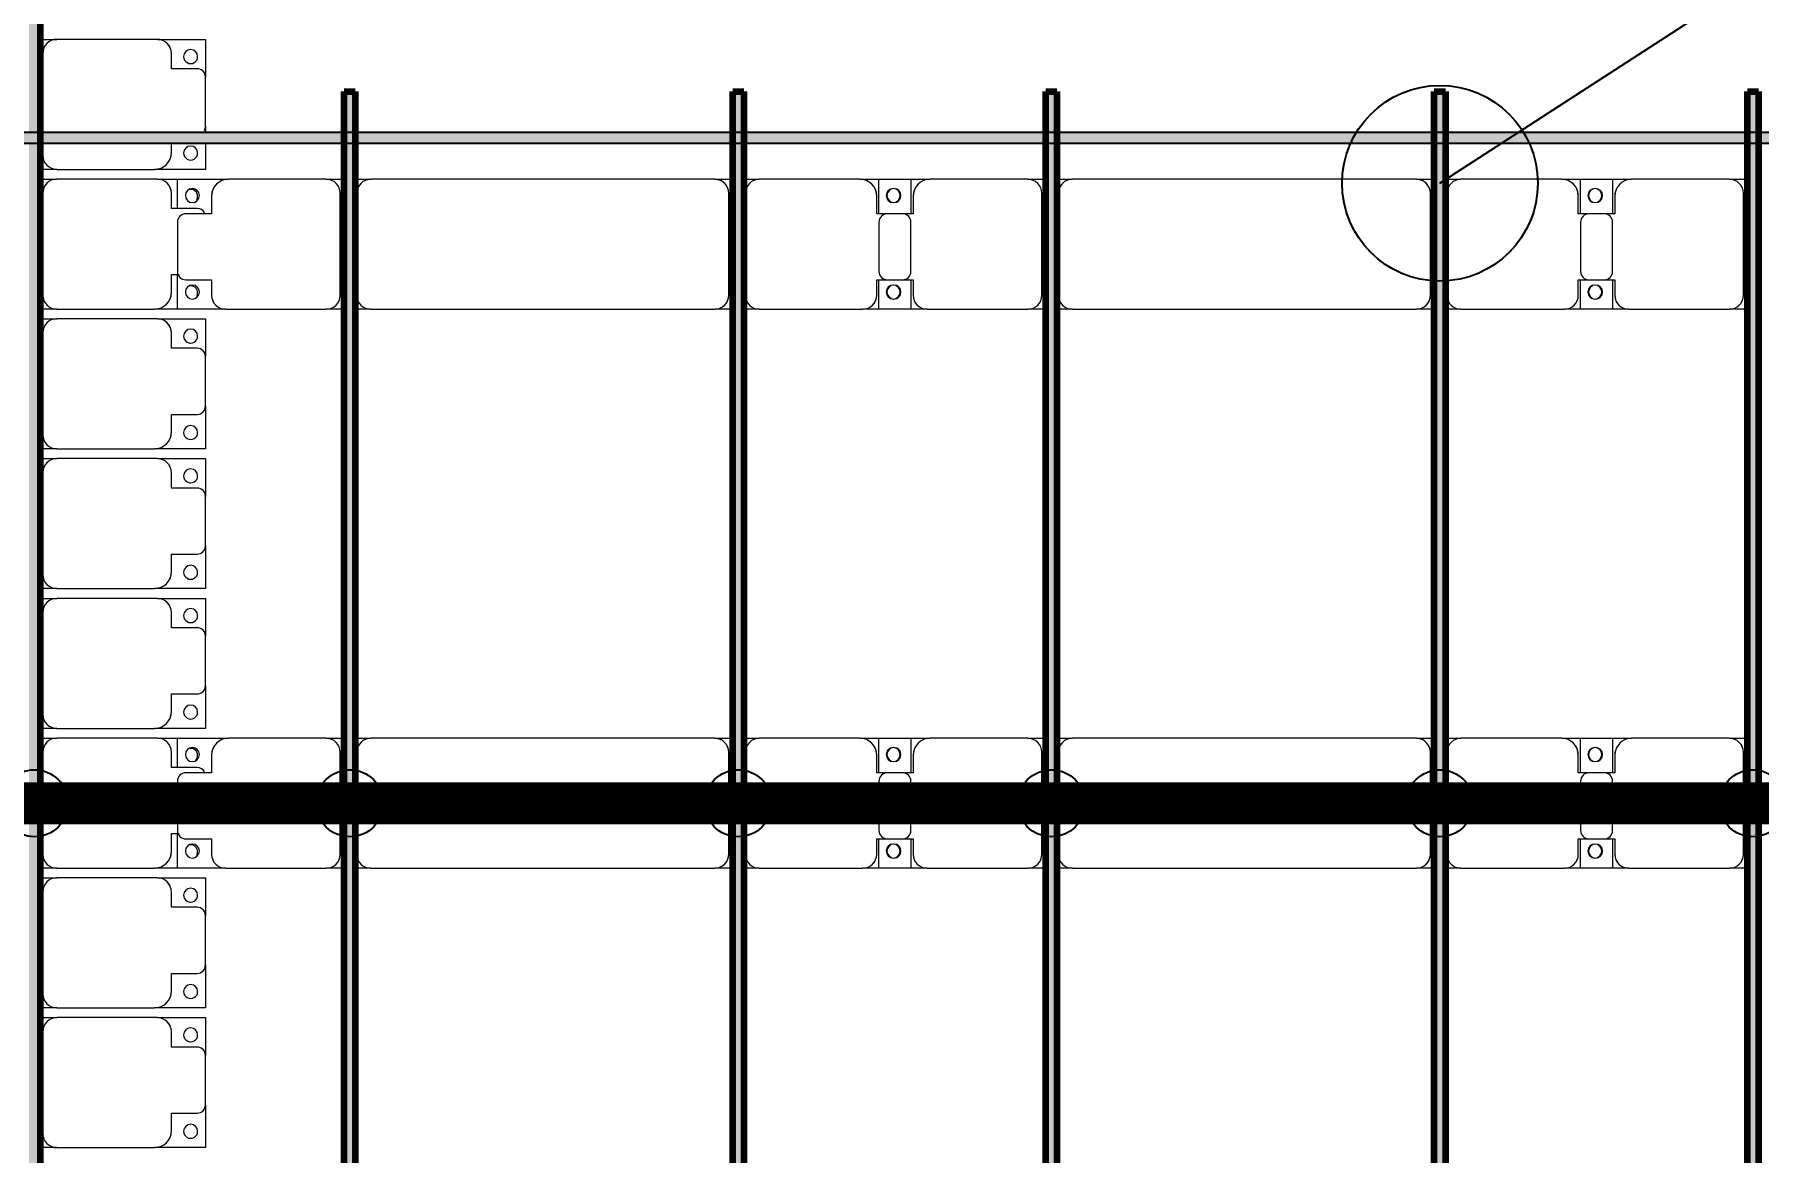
# Model space of a CAD drawing. Header units: millimetres. Extents: x 312848 to 517332, y -142134 to -35114.
# Drawn here: x 399325 to 405492, y -116578 to -112578 of the extents above; entities that cross this region are included whole.
import ezdxf

# ---------------------------------------------------------------- set-up
doc = ezdxf.new("R2010")
doc.units = ezdxf.units.MM
for name, color, linetype, lineweight in [('A-ANNO-DIMS', 211, 'Continuous', 9), ('A-ANNO-DIMS-500', 211, 'Continuous', 9), ('A-GENM', 13, 'Continuous', 9), ('S-BEAM', 12, 'Continuous', 9)]:
    doc.layers.add(name, color=color, linetype=linetype, lineweight=lineweight)
for name, color, linetype in [('GC-BICH NEO', 6, 'Continuous'), ('GC-DAY NEO', 5, 'Continuous'), ('GC-HOP 40x60 GIA CUONG', 1, 'Continuous')]:
    doc.layers.add(name, color=color, linetype=linetype)
doc.styles.add('Trebuchet MS', font='trebuc.ttf', dxfattribs={"width": 0.8, "height": 1500})
doc.dimstyles.new('Arc_Length_-_3mm_Trebuchet_MS_3', dxfattribs={"dimscale": 304.8, "dimtxt": 1546.42636, "dimasz": 1.64042, "dimexe": 2.46063, "dimexo": 2.46063, "dimgap": 0.492126, "dimtad": 1, "dimdec": 0, "dimrnd": 10, "dimzin": 0, "dimdsep": 46, "dimtxsty": 'Trebuchet MS', "dimblk1": 'OBLIQUE', "dimblk2": 'OBLIQUE', "dimsah": 1, "dimcen": 0.09, "dimdle": 1.64042, "dimazin": 0, "dimtfac": 1, "dimtdec": 4, "dimtix": 1, "dimtmove": 0, "dimatfit": 3, "dimfxl": 1, "dimtvp": 1, "dimtfill": 1, "dimtolj": 1, "dimtzin": 0, "dimarcsym": 2})

# ---------------------------------------------------------------- blocks, each defined once
blk = doc.blocks.new('Dai phao do pin - DẢI PHAO ĐỠ PIN-V16-KHUNG KẾT CẤU BÈ PIN 3')
at = {"layer": 'A-GENM', "color": 7}
for p, q in [((-1312.2, 241.6), (-1129.7, 241.6)), ((-1312.2, 136.9), (-1312.2, 241.6)), ((-779.7, 241.6), (-1129.7, 241.6)), ((-779.7, 241.6), (-715.6, 241.6)), ((-729.7, -173.4), (-729.7, 191.6)), ((-675.6, 241.6), (-620.3, 241.6)), ((-670.3, 191.6), (-670.3, -173.4)), ((610.3, 241.6), (-620.3, 241.6)), ((610.3, 241.6), (674.4, 241.6)), ((660.3, -173.4), (660.3, 191.6)), ((714.4, 241.6), (769.7, 241.6)), ((719.7, 191.6), (719.7, -173.4)), ((1129.7, 241.6), (769.7, 241.6)), ((1129.7, 241.6), (1312.2, 241.6)), ((1197.8, 241.6), (1380.3, 241.6)), ((1197.8, 118.2), (1197.8, 241.6)), ((1312.2, 241.6), (1312.2, 118.2)), ((1730.3, 241.6), (1380.3, 241.6)), ((1730.3, 241.6), (1794.4, 241.6)), ((1780.3, -173.4), (1780.3, 191.6)), ((1834.4, 241.6), (1889.7, 241.6)), ((1839.7, 191.6), (1839.7, -173.4)), ((3120.3, 241.6), (1889.7, 241.6)), ((3120.3, 241.6), (3184.4, 241.6)), ((3170.3, -173.4), (3170.3, 191.6)), ((3224.4, 241.6), (3279.7, 241.6)), ((3229.7, 191.6), (3229.7, -173.4)), ((3639.7, 241.6), (3279.7, 241.6)), ((3639.7, 241.6), (3822.2, 241.6)), ((3707.8, 241.6), (3890.3, 241.6)), ((3707.8, 118.2), (3707.8, 241.6)), ((3822.2, 241.6), (3822.2, 118.2)), ((4240.3, 241.6), (3890.3, 241.6)), ((4240.3, 241.6), (4304.4, 241.6)), ((4290.3, -173.4), (4290.3, 191.6)), ((-1189.7, 181.6), (-1189.7, 118.2)), ((1189.7, 118.2), (1189.7, 181.6)), ((1320.3, 181.6), (1320.3, 118.2)), ((3699.7, 118.2), (3699.7, 181.6)), ((3830.3, 181.6), (3830.3, 118.2)), ((-1312.2, 88.2), (-1312.2, -88.2)), ((-1189.7, 118.2), (-1282.2, 118.2)), ((1282.2, 118.2), (1189.7, 118.2)), ((1197.8, 88.2), (1197.8, -88.2)), ((1320.3, 118.2), (1227.8, 118.2)), ((1312.2, -88.2), (1312.2, 88.2)), ((3792.2, 118.2), (3699.7, 118.2)), ((3707.8, 88.2), (3707.8, -88.2)), ((3830.3, 118.2), (3737.8, 118.2)), ((3822.2, -88.2), (3822.2, 88.2)), ((-1312.2, -223.4), (-1312.2, -99.5)), ((-1282.2, -118.2), (-1189.7, -118.2)), ((-1189.7, -118.2), (-1189.7, -173.4)), ((1189.7, -173.4), (1189.7, -118.2)), ((1189.7, -118.2), (1282.2, -118.2)), ((1197.8, -223.4), (1197.8, -118.2)), ((1227.8, -118.2), (1320.3, -118.2)), ((1312.2, -118.2), (1312.2, -223.4)), ((1320.3, -118.2), (1320.3, -173.4)), ((3699.7, -173.4), (3699.7, -118.2)), ((3699.7, -118.2), (3792.2, -118.2)), ((3707.8, -223.4), (3707.8, -118.2)), ((3737.8, -118.2), (3830.3, -118.2)), ((3822.2, -118.2), (3822.2, -223.4)), ((3830.3, -118.2), (3830.3, -173.4)), ((-1139.7, -223.4), (-1312.2, -223.4)), ((-1139.7, -223.4), (-779.7, -223.4)), ((-715.6, -223.4), (-779.7, -223.4)), ((-620.3, -223.4), (-675.6, -223.4)), ((-620.3, -223.4), (610.3, -223.4)), ((674.4, -223.4), (610.3, -223.4)), ((769.7, -223.4), (714.4, -223.4)), ((769.7, -223.4), (1139.7, -223.4)), ((1312.2, -223.4), (1139.7, -223.4)), ((1370.3, -223.4), (1197.8, -223.4)), ((1370.3, -223.4), (1730.3, -223.4)), ((1794.4, -223.4), (1730.3, -223.4)), ((1889.7, -223.4), (1834.4, -223.4)), ((1889.7, -223.4), (3120.3, -223.4)), ((3184.4, -223.4), (3120.3, -223.4)), ((3279.7, -223.4), (3224.4, -223.4)), ((3279.7, -223.4), (3649.7, -223.4)), ((3822.2, -223.4), (3649.7, -223.4)), ((3880.3, -223.4), (3707.8, -223.4)), ((3880.3, -223.4), (4240.3, -223.4)), ((4304.4, -223.4), (4240.3, -223.4))]:
    blk.add_line(p, q, dxfattribs=at)
for centre, radius, start, end in [((-1258.6, 183.2), 25, 0, 180), ((-1129.7, 181.6), 60, 90, 180), ((-1129.7, 181.6), 60, 150, 180), ((-779.7, 191.6), 50, 360, 90), ((-779.7, 191.6), 50, 360, 45), ((-620.3, 191.6), 50, 90, 180), ((-620.3, 191.6), 50, 105, 180), ((610.3, 191.6), 50, 360, 90), ((610.3, 191.6), 50, 15, 90), ((769.7, 191.6), 50, 90, 180), ((769.7, 191.6), 50, 135, 180), ((1129.7, 181.6), 60, 360, 90), ((1129.7, 181.6), 60, 360, 30), ((1248.6, 183.2), 25, 360, 180), ((1251.4, 183.2), 25, 0, 180), ((1380.3, 181.6), 60, 90, 180), ((1380.3, 181.6), 60, 150, 180), ((1730.3, 191.6), 50, 360, 90), ((1730.3, 191.6), 50, 360, 45), ((1889.7, 191.6), 50, 90, 180), ((1889.7, 191.6), 50, 105, 180), ((3120.3, 191.6), 50, 360, 90), ((3120.3, 191.6), 50, 15, 90), ((3279.7, 191.6), 50, 90, 180), ((3279.7, 191.6), 50, 135, 180), ((3639.7, 181.6), 60, 360, 90), ((3639.7, 181.6), 60, 360, 30), ((3758.6, 183.2), 25, 360, 180), ((3761.4, 183.2), 25, 0, 180), ((3890.3, 181.6), 60, 90, 180), ((3890.3, 181.6), 60, 150, 180), ((4240.3, 191.6), 50, 360, 90), ((4240.3, 191.6), 50, 360, 45), ((-1258.6, 183.2), 25, 180, 360), ((1248.6, 183.2), 25, 180, 0), ((1251.4, 183.2), 25, 180, 0), ((3758.6, 183.2), 25, 180, 0), ((3761.4, 183.2), 25, 180, 0), ((-1282.2, 88.2), 30, 90, 180), ((1227.8, 88.2), 30, 90, 180), ((1282.2, 88.2), 30, 360, 90), ((3737.8, 88.2), 30, 90, 180), ((3792.2, 88.2), 30, 360, 90), ((-1282.2, -88.2), 30, 180, 270), ((-1282.2, -88.2), 30, 210, 240), ((1227.8, -88.2), 30, 180, 270), ((1282.2, -88.2), 30, 270, 360), ((3737.8, -88.2), 30, 180, 270), ((3792.2, -88.2), 30, 270, 360), ((-1258.6, -161.8), 25, 0, 180), ((-1258.6, -161.8), 25, 180, 0), ((-1139.7, -173.4), 50, 180, 270), ((-1139.7, -173.4), 50, 180, 225), ((-779.7, -173.4), 50, 270, 360), ((-779.7, -173.4), 50, 315, 360), ((-620.3, -173.4), 50, 180, 270), ((-620.3, -173.4), 50, 180, 270), ((610.3, -173.4), 50, 270, 360), ((610.3, -173.4), 50, 285, 360), ((769.7, -173.4), 50, 180, 270), ((769.7, -173.4), 50, 180, 225), ((1139.7, -173.4), 50, 270, 360), ((1139.7, -173.4), 50, 315, 360), ((1248.6, -161.8), 25, 360, 180), ((1248.6, -161.8), 25, 180, 360), ((1251.4, -161.8), 25, 0, 180), ((1251.4, -161.8), 25, 180, 0), ((1370.3, -173.4), 50, 180, 270), ((1370.3, -173.4), 50, 180, 225), ((1730.3, -173.4), 50, 270, 360), ((1730.3, -173.4), 50, 315, 360), ((1889.7, -173.4), 50, 180, 270), ((1889.7, -173.4), 50, 180, 270), ((3120.3, -173.4), 50, 270, 360), ((3120.3, -173.4), 50, 285, 360), ((3279.7, -173.4), 50, 180, 270), ((3279.7, -173.4), 50, 180, 225), ((3649.7, -173.4), 50, 270, 360), ((3649.7, -173.4), 50, 315, 360), ((3758.6, -161.8), 25, 0, 180), ((3758.6, -161.8), 25, 180, 0), ((3761.4, -161.8), 25, 360, 180), ((3761.4, -161.8), 25, 180, 0), ((3880.3, -173.4), 50, 180, 270), ((3880.3, -173.4), 50, 180, 217.94915), ((4240.3, -173.4), 50, 270, 360), ((4240.3, -173.4), 50, 315, 360)]:
    blk.add_arc(centre, radius, start, end, dxfattribs=at)
blk = doc.blocks.new('Dai phao do pin - DẢI PHAO ĐỠ PIN-67305-KHUNG KẾT CẤU BÈ PIN 3')
at = {"layer": 'A-GENM', "color": 7}
for p, q in [((-1312.2, 241.6), (-1129.7, 241.6)), ((-1312.2, 136.9), (-1312.2, 241.6)), ((-779.7, 241.6), (-1129.7, 241.6)), ((-779.7, 241.6), (-715.6, 241.6)), ((-729.7, -173.4), (-729.7, 191.6)), ((-675.6, 241.6), (-620.3, 241.6)), ((-670.3, 191.6), (-670.3, -173.4)), ((610.3, 241.6), (-620.3, 241.6)), ((610.3, 241.6), (674.4, 241.6)), ((660.3, -173.4), (660.3, 191.6)), ((714.4, 241.6), (769.7, 241.6)), ((719.7, 191.6), (719.7, -173.4)), ((1129.7, 241.6), (769.7, 241.6)), ((1129.7, 241.6), (1312.2, 241.6)), ((1197.8, 241.6), (1380.3, 241.6)), ((1197.8, 118.2), (1197.8, 241.6)), ((1312.2, 241.6), (1312.2, 118.2)), ((1730.3, 241.6), (1380.3, 241.6)), ((1730.3, 241.6), (1794.4, 241.6)), ((1780.3, -173.4), (1780.3, 191.6)), ((1834.4, 241.6), (1889.7, 241.6)), ((1839.7, 191.6), (1839.7, -173.4)), ((3120.3, 241.6), (1889.7, 241.6)), ((3120.3, 241.6), (3184.4, 241.6)), ((3170.3, -173.4), (3170.3, 191.6)), ((3224.4, 241.6), (3279.7, 241.6)), ((3229.7, 191.6), (3229.7, -173.4)), ((3639.7, 241.6), (3279.7, 241.6)), ((3639.7, 241.6), (3822.2, 241.6)), ((3707.8, 241.6), (3890.3, 241.6)), ((3707.8, 118.2), (3707.8, 241.6)), ((3822.2, 241.6), (3822.2, 118.2)), ((4240.3, 241.6), (3890.3, 241.6)), ((4240.3, 241.6), (4304.4, 241.6)), ((4290.3, -173.4), (4290.3, 191.6)), ((-1189.7, 181.6), (-1189.7, 118.2)), ((1189.7, 118.2), (1189.7, 181.6)), ((1320.3, 181.6), (1320.3, 118.2)), ((3699.7, 118.2), (3699.7, 181.6)), ((3830.3, 181.6), (3830.3, 118.2)), ((-1312.2, 88.2), (-1312.2, -88.2)), ((-1189.7, 118.2), (-1282.2, 118.2)), ((1282.2, 118.2), (1189.7, 118.2)), ((1197.8, 88.2), (1197.8, -88.2)), ((1320.3, 118.2), (1227.8, 118.2)), ((1312.2, -88.2), (1312.2, 88.2)), ((3792.2, 118.2), (3699.7, 118.2)), ((3707.8, 88.2), (3707.8, -88.2)), ((3830.3, 118.2), (3737.8, 118.2)), ((3822.2, -88.2), (3822.2, 88.2)), ((-1312.2, -223.4), (-1312.2, -99.5)), ((-1282.2, -118.2), (-1189.7, -118.2)), ((-1189.7, -118.2), (-1189.7, -173.4)), ((1189.7, -173.4), (1189.7, -118.2)), ((1189.7, -118.2), (1282.2, -118.2)), ((1197.8, -223.4), (1197.8, -118.2)), ((1227.8, -118.2), (1320.3, -118.2)), ((1312.2, -118.2), (1312.2, -223.4)), ((1320.3, -118.2), (1320.3, -173.4)), ((3699.7, -173.4), (3699.7, -118.2)), ((3699.7, -118.2), (3792.2, -118.2)), ((3707.8, -223.4), (3707.8, -118.2)), ((3737.8, -118.2), (3830.3, -118.2)), ((3822.2, -118.2), (3822.2, -223.4)), ((3830.3, -118.2), (3830.3, -173.4)), ((-1139.7, -223.4), (-1312.2, -223.4)), ((-1139.7, -223.4), (-779.7, -223.4)), ((-715.6, -223.4), (-779.7, -223.4)), ((-620.3, -223.4), (-675.6, -223.4)), ((-620.3, -223.4), (610.3, -223.4)), ((674.4, -223.4), (610.3, -223.4)), ((769.7, -223.4), (714.4, -223.4)), ((769.7, -223.4), (1139.7, -223.4)), ((1312.2, -223.4), (1139.7, -223.4)), ((1370.3, -223.4), (1197.8, -223.4)), ((1370.3, -223.4), (1730.3, -223.4)), ((1794.4, -223.4), (1730.3, -223.4)), ((1889.7, -223.4), (1834.4, -223.4)), ((1889.7, -223.4), (3120.3, -223.4)), ((3184.4, -223.4), (3120.3, -223.4)), ((3279.7, -223.4), (3224.4, -223.4)), ((3279.7, -223.4), (3649.7, -223.4)), ((3822.2, -223.4), (3649.7, -223.4)), ((3880.3, -223.4), (3707.8, -223.4)), ((3880.3, -223.4), (4240.3, -223.4)), ((4304.4, -223.4), (4240.3, -223.4))]:
    blk.add_line(p, q, dxfattribs=at)
for centre, radius, start, end in [((-1258.6, 183.2), 25, 0, 180), ((-1129.7, 181.6), 60, 90, 180), ((-1129.7, 181.6), 60, 150, 180), ((-779.7, 191.6), 50, 360, 90), ((-779.7, 191.6), 50, 360, 45), ((-620.3, 191.6), 50, 90, 180), ((-620.3, 191.6), 50, 105, 180), ((610.3, 191.6), 50, 360, 90), ((610.3, 191.6), 50, 15, 90), ((769.7, 191.6), 50, 90, 180), ((769.7, 191.6), 50, 135, 180), ((1129.7, 181.6), 60, 360, 90), ((1129.7, 181.6), 60, 360, 30), ((1248.6, 183.2), 25, 360, 180), ((1251.4, 183.2), 25, 0, 180), ((1380.3, 181.6), 60, 90, 180), ((1380.3, 181.6), 60, 150, 180), ((1730.3, 191.6), 50, 360, 90), ((1730.3, 191.6), 50, 360, 45), ((1889.7, 191.6), 50, 90, 180), ((1889.7, 191.6), 50, 105, 180), ((3120.3, 191.6), 50, 360, 90), ((3120.3, 191.6), 50, 15, 90), ((3279.7, 191.6), 50, 90, 180), ((3279.7, 191.6), 50, 135, 180), ((3639.7, 181.6), 60, 360, 90), ((3639.7, 181.6), 60, 360, 30), ((3758.6, 183.2), 25, 360, 180), ((3761.4, 183.2), 25, 0, 180), ((3890.3, 181.6), 60, 90, 180), ((3890.3, 181.6), 60, 150, 180), ((4240.3, 191.6), 50, 360, 90), ((4240.3, 191.6), 50, 360, 45), ((-1258.6, 183.2), 25, 180, 360), ((1248.6, 183.2), 25, 180, 0), ((1251.4, 183.2), 25, 180, 0), ((3758.6, 183.2), 25, 180, 0), ((3761.4, 183.2), 25, 180, 0), ((-1282.2, 88.2), 30, 90, 180), ((1227.8, 88.2), 30, 90, 180), ((1282.2, 88.2), 30, 360, 90), ((3737.8, 88.2), 30, 90, 180), ((3792.2, 88.2), 30, 360, 90), ((-1282.2, -88.2), 30, 180, 270), ((-1282.2, -88.2), 30, 210, 240), ((1227.8, -88.2), 30, 180, 270), ((1282.2, -88.2), 30, 270, 360), ((3737.8, -88.2), 30, 180, 270), ((3792.2, -88.2), 30, 270, 360), ((-1258.6, -161.8), 25, 0, 180), ((-1258.6, -161.8), 25, 180, 0), ((-1139.7, -173.4), 50, 180, 270), ((-1139.7, -173.4), 50, 180, 225), ((-779.7, -173.4), 50, 270, 360), ((-779.7, -173.4), 50, 315, 360), ((-620.3, -173.4), 50, 180, 270), ((-620.3, -173.4), 50, 180, 270), ((610.3, -173.4), 50, 270, 360), ((610.3, -173.4), 50, 285, 360), ((769.7, -173.4), 50, 180, 270), ((769.7, -173.4), 50, 180, 225), ((1139.7, -173.4), 50, 270, 360), ((1139.7, -173.4), 50, 315, 360), ((1248.6, -161.8), 25, 360, 180), ((1248.6, -161.8), 25, 180, 360), ((1251.4, -161.8), 25, 0, 180), ((1251.4, -161.8), 25, 180, 0), ((1370.3, -173.4), 50, 180, 270), ((1370.3, -173.4), 50, 180, 225), ((1730.3, -173.4), 50, 270, 360), ((1730.3, -173.4), 50, 315, 360), ((1889.7, -173.4), 50, 180, 270), ((1889.7, -173.4), 50, 180, 270), ((3120.3, -173.4), 50, 270, 360), ((3120.3, -173.4), 50, 285, 360), ((3279.7, -173.4), 50, 180, 270), ((3279.7, -173.4), 50, 180, 225), ((3649.7, -173.4), 50, 270, 360), ((3649.7, -173.4), 50, 315, 360), ((3758.6, -161.8), 25, 0, 180), ((3758.6, -161.8), 25, 180, 0), ((3761.4, -161.8), 25, 360, 180), ((3761.4, -161.8), 25, 180, 0), ((3880.3, -173.4), 50, 180, 270), ((3880.3, -173.4), 50, 180, 217.94915), ((4240.3, -173.4), 50, 270, 360), ((4240.3, -173.4), 50, 315, 360)]:
    blk.add_arc(centre, radius, start, end, dxfattribs=at)
blk = doc.blocks.new('Dầm C52 - Dầm C52-66217-KHUNG KẾT CẤU BÈ PIN 3')
at = {"layer": 'S-BEAM', "lineweight": 140}
blk.add_hatch(color=1, dxfattribs=at).paths.add_polyline_path([(-10599.4, -20), (10599.4, -20), (10599.4, 20), (-10599.4, 20)])
at = {"layer": 'S-BEAM', "color": 1, "lineweight": 140}
for p, q in [((-10599.4, 20), (10599.4, 20)), ((10599.4, 20), (10599.4, -20)), ((10599.4, -20), (-10599.4, -20))]:
    blk.add_line(p, q, dxfattribs=at)
blk = doc.blocks.new('Dầm C52 - Dầm C52-V17-KHUNG KẾT CẤU BÈ PIN 3')
at = {"layer": 'S-BEAM', "lineweight": 140}
blk.add_hatch(color=1, dxfattribs=at).paths.add_polyline_path([(-10599.4, -20), (10599.4, -20), (10599.4, 20), (-10599.4, 20)])
at = {"layer": 'S-BEAM', "color": 1, "lineweight": 140}
for p, q in [((-10599.4, 20), (10599.4, 20)), ((10599.4, 20), (10599.4, -20)), ((10599.4, -20), (-10599.4, -20))]:
    blk.add_line(p, q, dxfattribs=at)
blk = doc.blocks.new('Dầm C52 - Hộp 40x60-65303-KHUNG KẾT CẤU BÈ PIN 3')
at = {"layer": 'S-BEAM', "lineweight": 25}
blk.add_hatch(color=4, dxfattribs=at).paths.add_polyline_path([(55410.9, -20), (55410.9, 20), (-55410.9, 20), (-55410.9, -20), (55371.2, -20)])
at = {"layer": 'S-BEAM', "color": 4, "lineweight": 25}
for p, q in [((-55410.9, 20), (55410.9, 20)), ((55410.9, -20), (-55410.9, -20))]:
    blk.add_line(p, q, dxfattribs=at)
blk = doc.blocks.new('Dải phao đi lại kèm đỡ invester - DẢI PHAO ĐI LẠI-V20-KHUNG KẾT CẤU BÈ PIN 3')
at = {"layer": 'A-GENM', "color": 7}
for p, q in [((16758.4, -779.7), (16758.4, -720)), ((17173.4, -729.7), (16808.4, -729.7)), ((17223.4, -720), (17223.4, -779.7)), ((17258.4, -779.7), (17258.4, -720)), ((17673.4, -729.7), (17308.4, -729.7)), ((17723.4, -720), (17723.4, -779.7)), ((17758.4, -779.7), (17758.4, -720)), ((18173.4, -729.7), (17808.4, -729.7)), ((18223.4, -720), (18223.4, -779.7)), ((18258.4, -779.7), (18258.4, -720)), ((18673.4, -729.7), (18308.4, -729.7)), ((18723.4, -720), (18723.4, -779.7)), ((18758.4, -779.7), (18758.4, -720)), ((19173.4, -729.7), (18808.4, -729.7)), ((19223.4, -720), (19223.4, -779.7)), ((19258.4, -779.7), (19258.4, -720)), ((19673.4, -729.7), (19308.4, -729.7)), ((19723.4, -720), (19723.4, -779.7)), ((19758.4, -779.7), (19758.4, -720)), ((20173.4, -729.7), (19808.4, -729.7)), ((20223.4, -720), (20223.4, -779.7)), ((20258.4, -779.7), (20258.4, -720)), ((20351.2, -729.7), (20308.4, -729.7)), ((20673.4, -729.7), (20391.2, -729.7)), ((20723.4, -720), (20723.4, -779.7)), ((16758.4, -779.7), (16758.4, -1129.7)), ((17223.4, -1139.7), (17223.4, -779.7)), ((17258.4, -779.7), (17258.4, -1129.7)), ((17723.4, -1139.7), (17723.4, -779.7)), ((17758.4, -779.7), (17758.4, -1129.7)), ((18223.4, -1139.7), (18223.4, -779.7)), ((18258.4, -779.7), (18258.4, -1129.7)), ((18723.4, -1139.7), (18723.4, -779.7)), ((18758.4, -779.7), (18758.4, -1129.7)), ((19223.4, -1139.7), (19223.4, -779.7)), ((19258.4, -779.7), (19258.4, -1129.7)), ((19723.4, -1139.7), (19723.4, -779.7)), ((19758.4, -779.7), (19758.4, -1129.7)), ((20223.4, -1139.7), (20223.4, -779.7)), ((20258.4, -779.7), (20258.4, -1129.7)), ((20723.4, -1139.7), (20723.4, -779.7)), ((16758.4, -1312.2), (16758.4, -1129.7)), ((17223.4, -1139.7), (17223.4, -1312.2)), ((17258.4, -1312.2), (17258.4, -1129.7)), ((17723.4, -1139.7), (17723.4, -1312.2)), ((17758.4, -1212.1), (17758.4, -1129.7)), ((18223.4, -1139.7), (18223.4, -1312.2)), ((18258.4, -1312.2), (18258.4, -1129.7)), ((18723.4, -1139.7), (18723.4, -1312.2)), ((18758.4, -1312.2), (18758.4, -1129.7)), ((19223.4, -1139.7), (19223.4, -1312.2)), ((19258.4, -1312.2), (19258.4, -1129.7)), ((19723.4, -1139.7), (19723.4, -1312.2)), ((19758.4, -1212.1), (19758.4, -1129.7)), ((20223.4, -1139.7), (20223.4, -1312.2)), ((20258.4, -1312.2), (20258.4, -1129.7)), ((20723.4, -1139.7), (20723.4, -1312.2)), ((16818.4, -1189.7), (16881.8, -1189.7)), ((16881.8, -1189.7), (16881.8, -1282.2)), ((17118.2, -1282.2), (17118.2, -1189.7)), ((17118.2, -1189.7), (17173.4, -1189.7)), ((17318.4, -1189.7), (17381.8, -1189.7)), ((17381.8, -1189.7), (17381.8, -1282.2)), ((17618.2, -1282.2), (17618.2, -1189.7)), ((17618.2, -1189.7), (17673.4, -1189.7)), ((17818.4, -1189.7), (17881.8, -1189.7)), ((17881.8, -1189.7), (17881.8, -1217.7)), ((18118.2, -1282.2), (18118.2, -1189.7)), ((18118.2, -1189.7), (18173.4, -1189.7)), ((18318.4, -1189.7), (18381.8, -1189.7)), ((18381.8, -1189.7), (18381.8, -1282.2)), ((18618.2, -1282.2), (18618.2, -1189.7)), ((18618.2, -1189.7), (18673.4, -1189.7)), ((18818.4, -1189.7), (18881.8, -1189.7)), ((18881.8, -1189.7), (18881.8, -1282.2)), ((19118.2, -1282.2), (19118.2, -1189.7)), ((19118.2, -1189.7), (19173.4, -1189.7)), ((19318.4, -1189.7), (19381.8, -1189.7)), ((19381.8, -1189.7), (19381.8, -1282.2)), ((19618.2, -1282.2), (19618.2, -1189.7)), ((19618.2, -1189.7), (19673.4, -1189.7)), ((19818.4, -1189.7), (19881.8, -1189.7)), ((19881.8, -1189.7), (19881.8, -1217.7)), ((20118.2, -1282.2), (20118.2, -1189.7)), ((20118.2, -1189.7), (20173.4, -1189.7)), ((20318.4, -1189.7), (20351.2, -1189.7)), ((20618.2, -1282.2), (20618.2, -1189.7)), ((20618.2, -1189.7), (20673.4, -1189.7)), ((16911.8, -1312.2), (16758.4, -1312.2)), ((16911.8, -1312.2), (17088.2, -1312.2)), ((17223.4, -1312.2), (17088.2, -1312.2)), ((17411.8, -1312.2), (17258.4, -1312.2)), ((17411.8, -1312.2), (17588.2, -1312.2)), ((17723.4, -1312.2), (17588.2, -1312.2)), ((18411.8, -1312.2), (18258.4, -1312.2)), ((18411.8, -1312.2), (18588.2, -1312.2)), ((18723.4, -1312.2), (18588.2, -1312.2)), ((18911.8, -1312.2), (18758.4, -1312.2)), ((18911.8, -1312.2), (19088.2, -1312.2)), ((19223.4, -1312.2), (19088.2, -1312.2)), ((19411.8, -1312.2), (19258.4, -1312.2)), ((19411.8, -1312.2), (19588.2, -1312.2)), ((19723.4, -1312.2), (19588.2, -1312.2)), ((20351.2, -1312.2), (20258.4, -1312.2)), ((20411.8, -1312.2), (20391.2, -1312.2)), ((20411.8, -1312.2), (20588.2, -1312.2)), ((20723.4, -1312.2), (20588.2, -1312.2))]:
    blk.add_line(p, q, dxfattribs=at)
for centre, radius, start, end in [((16808.4, -779.7), 50, 90, 180), ((16808.4, -779.7), 50, 90, 135), ((17173.4, -779.7), 50, 360, 90), ((17173.4, -779.7), 50, 45, 90), ((17308.4, -779.7), 50, 90, 180), ((17308.4, -779.7), 50, 90, 135), ((17673.4, -779.7), 50, 360, 90), ((17673.4, -779.7), 50, 45, 90), ((17808.4, -779.7), 50, 90, 180), ((17808.4, -779.7), 50, 90, 135), ((18173.4, -779.7), 50, 360, 90), ((18173.4, -779.7), 50, 45, 90), ((18308.4, -779.7), 50, 90, 180), ((18308.4, -779.7), 50, 90, 135), ((18673.4, -779.7), 50, 360, 90), ((18673.4, -779.7), 50, 45, 90), ((18808.4, -779.7), 50, 90, 180), ((18808.4, -779.7), 50, 90, 135), ((19173.4, -779.7), 50, 0, 90), ((19173.4, -779.7), 50, 45, 90), ((19308.4, -779.7), 50, 90, 180), ((19308.4, -779.7), 50, 90, 135), ((19673.4, -779.7), 50, 360, 90), ((19673.4, -779.7), 50, 45, 85.08887), ((19808.4, -779.7), 50, 90, 180), ((19808.4, -779.7), 50, 90, 135), ((20173.4, -779.7), 50, 360, 90), ((20173.4, -779.7), 50, 45, 90), ((20308.4, -779.7), 50, 90, 180), ((20308.4, -779.7), 50, 90, 135), ((20673.4, -779.7), 50, 360, 90), ((20673.4, -779.7), 50, 45, 90), ((16818.4, -1129.7), 60, 180, 270), ((17173.4, -1139.7), 50, 270, 360), ((17318.4, -1129.7), 60, 180, 270), ((17673.4, -1139.7), 50, 270, 360), ((17818.4, -1129.7), 60, 180, 270), ((18173.4, -1139.7), 50, 270, 360), ((18318.4, -1129.7), 60, 180, 270), ((18673.4, -1139.7), 50, 270, 360), ((18818.4, -1129.7), 60, 180, 270), ((19173.4, -1139.7), 50, 270, 0), ((19318.4, -1129.7), 60, 180, 270), ((19673.4, -1139.7), 50, 270, 360), ((19818.4, -1129.7), 60, 180, 270), ((20173.4, -1139.7), 50, 270, 360), ((20318.4, -1129.7), 60, 180, 270), ((20673.4, -1139.7), 50, 270, 360), ((16818.4, -1129.7), 60, 240, 270), ((17173.4, -1139.7), 50, 270, 315), ((17318.4, -1129.7), 60, 240, 270), ((17673.4, -1139.7), 50, 270, 315), ((17818.4, -1129.7), 60, 240, 270), ((18173.4, -1139.7), 50, 270, 315), ((18318.4, -1129.7), 60, 240, 270), ((18673.4, -1139.7), 50, 270, 315), ((18818.4, -1129.7), 60, 240, 270), ((19173.4, -1139.7), 50, 270, 315), ((19318.4, -1129.7), 60, 240, 270), ((19673.4, -1139.7), 50, 274.91113, 315), ((19818.4, -1129.7), 60, 240, 270), ((20173.4, -1139.7), 50, 270, 315), ((20318.4, -1129.7), 60, 240, 270), ((20673.4, -1139.7), 50, 270, 315), ((16816.8, -1258.6), 25, 90, 270), ((16816.8, -1258.6), 25, 270, 90), ((16911.8, -1282.2), 30, 180, 270), ((17088.2, -1282.2), 30, 270, 360), ((17161.8, -1258.6), 25, 90, 270), ((17161.8, -1258.6), 25, 165, 180), ((17161.8, -1258.6), 25, 270, 90), ((17316.8, -1258.6), 25, 90, 270), ((17316.8, -1258.6), 25, 270, 90), ((17411.8, -1282.2), 30, 180, 270), ((17588.2, -1282.2), 30, 270, 360), ((17661.8, -1258.6), 25, 90, 270), ((17661.8, -1258.6), 25, 165, 180), ((17661.8, -1258.6), 25, 270, 90), ((17816.8, -1258.6), 25, 240, 270), ((17816.8, -1258.6), 25, 270, 15), ((18088.2, -1282.2), 30, 300, 360), ((18161.8, -1258.6), 25, 225, 270), ((18161.8, -1258.6), 25, 270, 15), ((18316.8, -1258.6), 25, 90, 270), ((18316.8, -1258.6), 25, 270, 90), ((18411.8, -1282.2), 30, 180, 270), ((18588.2, -1282.2), 30, 270, 0), ((18661.8, -1258.6), 25, 90, 270), ((18661.8, -1258.6), 25, 165, 180), ((18661.8, -1258.6), 25, 270, 90), ((18816.8, -1258.6), 25, 90, 270), ((18816.8, -1258.6), 25, 270, 90), ((18911.8, -1282.2), 30, 180, 270), ((19088.2, -1282.2), 30, 270, 0), ((19161.8, -1258.6), 25, 90, 270), ((19161.8, -1258.6), 25, 165, 180), ((19161.8, -1258.6), 25, 270, 90), ((19316.8, -1258.6), 25, 90, 270), ((19316.8, -1258.6), 25, 270, 90), ((19411.8, -1282.2), 30, 180, 270), ((19588.2, -1282.2), 30, 270, 360), ((19661.8, -1258.6), 25, 90, 270), ((19661.8, -1258.6), 25, 165, 180), ((19661.8, -1258.6), 25, 270, 90), ((19816.8, -1258.6), 25, 240, 270), ((19816.8, -1258.6), 25, 270, 15), ((20088.2, -1282.2), 30, 300, 360), ((20161.8, -1258.6), 25, 240, 270), ((20161.8, -1258.6), 25, 270, 15), ((20316.8, -1258.6), 25, 90, 270), ((20316.8, -1258.6), 25, 270, 90), ((20588.2, -1282.2), 30, 270, 0), ((20661.8, -1258.6), 25, 90, 270), ((20661.8, -1258.6), 25, 165, 180), ((20661.8, -1258.6), 25, 270, 90), ((16911.8, -1282.2), 30, 210, 270), ((17088.2, -1282.2), 30, 270, 330), ((17411.8, -1282.2), 30, 210, 270), ((17588.2, -1282.2), 30, 270, 330), ((18411.8, -1282.2), 30, 210, 270), ((18588.2, -1282.2), 30, 270, 330), ((18911.8, -1282.2), 30, 210, 270), ((19088.2, -1282.2), 30, 270, 330), ((19411.8, -1282.2), 30, 210, 270), ((19588.2, -1282.2), 30, 270, 330), ((20411.8, -1282.2), 30, 240, 270), ((20411.8, -1282.2), 30, 240, 270), ((20588.2, -1282.2), 30, 270, 330)]:
    blk.add_arc(centre, radius, start, end, dxfattribs=at)
blk = doc.blocks.new('Dầm C52 - Dầm C52-V13-KHUNG KẾT CẤU BÈ PIN 3')
at = {"layer": 'S-BEAM', "lineweight": 140}
blk.add_hatch(color=1, dxfattribs=at).paths.add_polyline_path([(-45616.3, 20), (-45616.3, -20), (45616.3, -20), (45616.3, 20), (-45569, 20)])
at = {"layer": 'S-BEAM', "color": 1, "lineweight": 140}
blk.add_line((45616.3, -20), (-45616.3, -20), dxfattribs=at)
blk = doc.blocks.new('be pin 3_rvt-1-KHUNG KẾT CẤU BÈ PIN 3')
at = {"layer": 'A-GENM', "color": 4, "lineweight": 25, "rotation": 90.00000000000026}
blk.add_blockref('Dải phao đi lại kèm đỡ invester - DẢI PHAO ĐI LẠI-V20-KHUNG KẾT CẤU BÈ PIN 3', (398624.7, -133318.6), dxfattribs=at)
at = {"layer": 'A-GENM', "color": 4, "lineweight": 25}
for name, p in [('Dai phao do pin - DẢI PHAO ĐỠ PIN-67305-KHUNG KẾT CẤU BÈ PIN 3', (401148.1, -113337.3)), ('Dai phao do pin - DẢI PHAO ĐỠ PIN-V16-KHUNG KẾT CẤU BÈ PIN 3', (401148.1, -115337.3))]:
    blk.add_blockref(name, p, dxfattribs=at)
at = {"layer": 'S-BEAM', "color": 4, "lineweight": 25}
for name, p, rotation in [('Dầm C52 - Dầm C52-V13-KHUNG KẾT CẤU BÈ PIN 3', (399324.7, -88363.7), 89.99999999999962), ('Dầm C52 - Dầm C52-V17-KHUNG KẾT CẤU BÈ PIN 3', (400452.5, -123380.6), 90.00000000000091), ('Dầm C52 - Dầm C52-66217-KHUNG KẾT CẤU BÈ PIN 3', (401842.5, -123380.6), 90.00000000000091), ('Dầm C52 - Dầm C52-V17-KHUNG KẾT CẤU BÈ PIN 3', (402962.5, -123380.6), 90.00000000000091), ('Dầm C52 - Dầm C52-V17-KHUNG KẾT CẤU BÈ PIN 3', (404352.5, -123380.6), 90.00000000000091), ('Dầm C52 - Dầm C52-V17-KHUNG KẾT CẤU BÈ PIN 3', (405472.5, -123380.6), 90.00000000000091)]:
    blk.add_blockref(name, p, dxfattribs=dict(at, rotation=rotation))
blk.add_blockref('Dầm C52 - Hộp 40x60-65303-KHUNG KẾT CẤU BÈ PIN 3', (381072.2, -112947.4), dxfattribs=at)
blk = doc.blocks.new('DIMBLOCK5-KHUNG KẾT CẤU BÈ PIN 3')
at = {"layer": 'A-ANNO-DIMS-500', "transparency": 16777216}
for p, q in [((413167.6, -113837.3), (413167.6, -42837.3)), ((413167.6, -43337.3), (399246.1, -43337.3)), ((413167.6, -43337.3), (413917.6, -43337.3)), ((413167.6, -113337.3), (412417.6, -113337.3)), ((413167.6, -113337.3), (413564, -113337.3))]:
    blk.add_line(p, q, dxfattribs=at)
at = {"layer": 'A-ANNO-DIMS-500', "lineweight": 70, "transparency": 16777216}
for p, q in [((413167.6, -43337.3), (412917.6, -43087.3)), ((413167.6, -43337.3), (413417.6, -43587.3)), ((413167.6, -113337.3), (412917.6, -113087.3)), ((413167.6, -113337.3), (413417.6, -113587.3))]:
    blk.add_line(p, q, dxfattribs=at)
at = {"layer": 'A-ANNO-DIMS-500', "color": 0, "transparency": 16777216, "insert": (411098.2, -80303.1), "char_height": 1500, "width": 4717.911, "attachment_point": 1, "rotation": 90, "line_spacing_factor": 1.048425, "style": 'Trebuchet MS', "bg_fill": 3, "box_fill_scale": 1.25, "bg_fill_color": 256, "bg_fill_true_color": 13158600, "bg_fill_transparency": 0}
blk.add_mtext('70000', dxfattribs=at)
blk = doc.blocks.new('_Oblique')
at = {"color": 0, "linetype": 'ByBlock', "lineweight": -2}
blk.add_line((-0.5, -0.5), (0.5, 0.5), dxfattribs=at)

msp = doc.modelspace()

# ---------------------------------------------------------------- linework, layer by layer
at = {"layer": 'GC-HOP 40x60 GIA CUONG', "const_width": 150}
msp.add_lwpolyline([(398602.8, -115328.3), (413602.8, -115328.3)], dxfattribs=at)
at = {"layer": 'GC-HOP 40x60 GIA CUONG'}
for centre in [(399324.7, -115328.3), (400452.5, -115328.3), (401842.5, -115328.3), (402962.5, -115328.3), (404352.5, -115328.3), (405472.5, -115328.3)]:
    msp.add_circle(centre, 120, dxfattribs=at)

# ---------------------------------------------------------------- block references
at = {"lineweight": 5}
msp.add_blockref('be pin 3_rvt-1-KHUNG KẾT CẤU BÈ PIN 3', (0, 0), dxfattribs=at)

# ---------------------------------------------------------------- next in the draw order: dimensions: what is measured, and where the dimension line sits
at = {"layer": 'A-ANNO-DIMS'}
dim = msp.add_linear_dim(base=(413167.6, -43337.3), p1=(412814, -113337.3), p2=(398496.1, -43337.3), angle=90, dimstyle='Arc_Length_-_3mm_Trebuchet_MS_3', override={"dimpost": '<>', "dimfxl": 71449.305142}, dxfattribs=at)
dim.commit()
dim.dimension.update_dxf_attribs({"geometry": 'DIMBLOCK5-KHUNG KẾT CẤU BÈ PIN 3', "text_midpoint": (412254.4, -78337.3)})

# ---------------------------------------------------------------- next in the draw order: linework, layer by layer
at = {"layer": 'GC-BICH NEO'}
msp.add_circle((404352.8, -113110), 350, dxfattribs=at)
at = {"layer": 'GC-DAY NEO'}
msp.add_line((404352.8, -113110), (411065.1, -108757.4), dxfattribs=at)

doc.saveas('drawing.dxf')
